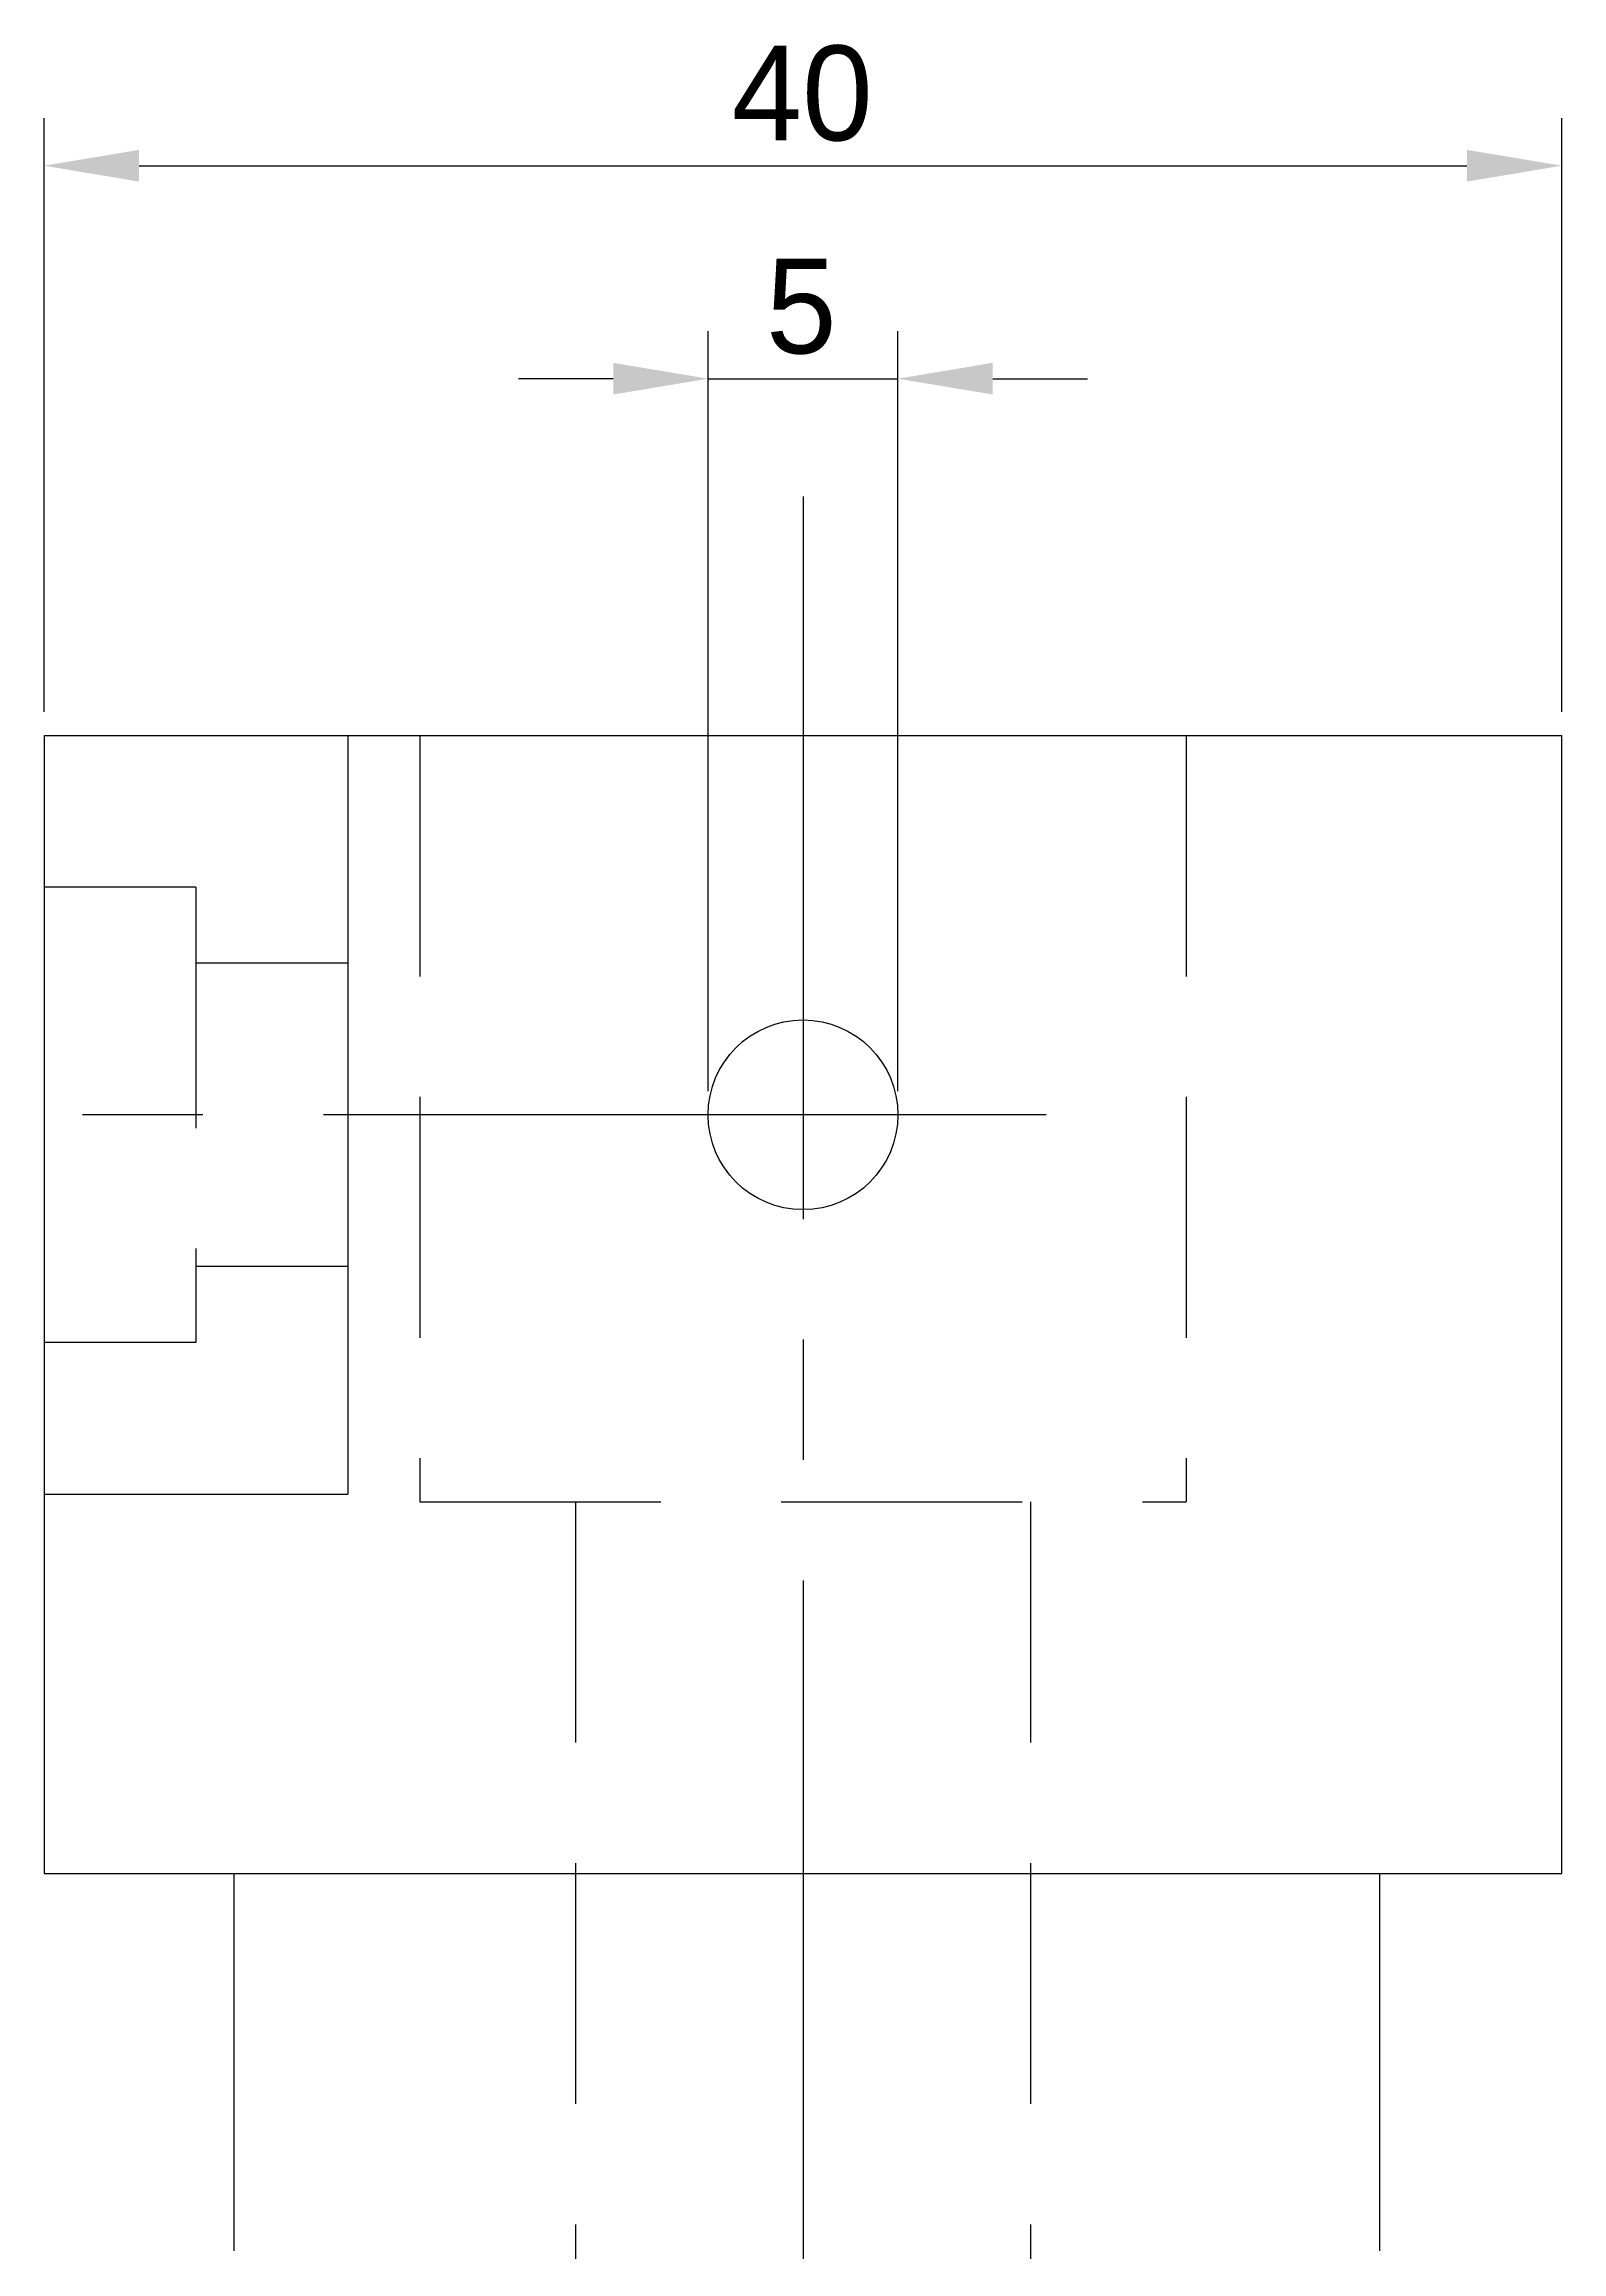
# Model space of a CAD drawing. Extents: x -37 to 181, y -12 to 208.
# Drawn here: x 0 to 40, y 150 to 208.2 of the extents above; entities that cross this region are included whole.
import ezdxf

# ---------------------------------------------------------------- set-up
doc = ezdxf.new("R2010")
doc.units = 0
doc.linetypes.add('CENTER2', pattern=[28.575, 19.05, -3.175, 3.175, -3.175])
doc.linetypes.add('DASHED2', pattern=[9.525, 6.35, -3.175])
doc.layers.get('0').update_dxf_attribs({"linetype": 'CONTINUOUS'})
doc.layers.get('DEFPOINTS').update_dxf_attribs({"linetype": 'CONTINUOUS'})
for name, color, linetype in [('A', 10, 'CONTINUOUS'), ('B', 40, 'DASHED2'), ('DIM', 144, 'CONTINUOUS'), ('E', 102, 'CENTER2')]:
    doc.layers.add(name, color=color, linetype=linetype)
doc.dimstyles.get("Standard").update_dxf_attribs({"dimtxt": 0.18, "dimasz": 0.18, "dimexe": 0.18, "dimexo": 0.0625, "dimgap": 0.09, "dimtad": 0, "dimtih": 1, "dimtoh": 1, "dimzin": 0, "dimcen": 0.09, "dimazin": 3, "dimtfac": 1, "dimtofl": 0, "dimtmove": 0, "dimatfit": 3})

# ---------------------------------------------------------------- blocks, each defined once
blk = doc.blocks.new('*U63')
at = {"layer": 'DIM', "color": 0}
blk.add_text('40', height=2.5, dxfattribs=at).set_placement((18.119, 205.689))
blk = doc.blocks.new('*D14')
at = {"layer": 'DEFPOINTS', "color": 0}
for p in [(40, 205.021), (0, 190), (40, 190)]:
    blk.add_point(p, dxfattribs=at)
at = {"layer": 'DIM', "color": 0}
for p, q in [((0, 190.625), (0, 206.271)), ((40, 190.625), (40, 206.271)), ((2.5, 205.021), (37.5, 205.021))]:
    blk.add_line(p, q, dxfattribs=at)
for points in [[(2.5, 205.438), (2.5, 204.604), (0, 205.021)], [(37.5, 205.438), (37.5, 204.604), (40, 205.021)]]:
    blk.add_solid(points, dxfattribs=at)
blk.add_blockref('*U63', (0, 0))
blk = doc.blocks.new('*U72')
at = {"layer": 'DIM', "color": 0}
blk.add_text('5', height=2.5, dxfattribs=at).set_placement((19.026, 200.074))
blk = doc.blocks.new('*D32')
at = {"layer": 'DEFPOINTS', "color": 0}
for p in [(22.5, 199.407), (17.5, 180), (22.5, 180)]:
    blk.add_point(p, dxfattribs=at)
at = {"layer": 'DIM', "color": 0}
for p, q in [((17.5, 180.625), (17.5, 200.657)), ((22.5, 180.625), (22.5, 200.657)), ((15, 199.407), (12.5, 199.407)), ((17.5, 199.407), (22.5, 199.407)), ((25, 199.407), (27.5, 199.407))]:
    blk.add_line(p, q, dxfattribs=at)
for points in [[(15, 199.824), (15, 198.99), (17.5, 199.407)], [(25, 199.824), (25, 198.99), (22.5, 199.407)]]:
    blk.add_solid(points, dxfattribs=at)
blk.add_blockref('*U72', (0, 0))

msp = doc.modelspace()

# ---------------------------------------------------------------- linework, layer by layer
at = {"layer": 'A'}
for p, q in [((0, 190), (0, 160)), ((0, 190), (40, 190)), ((8, 190), (8, 170)), ((40, 160), (40, 190)), ((0, 170), (8, 170)), ((0, 160), (40, 160)), ((5, 160), (5, 150.05)), ((35.2, 150.05), (35.2, 160))]:
    msp.add_line(p, q, dxfattribs=at)
msp.add_circle((20, 180), 2.5, dxfattribs=at)
at = {"layer": 'B'}
for p, q in [((9.9, 190), (9.9, 169.8)), ((30.1, 190), (30.1, 169.8)), ((4, 186), (0, 186)), ((4, 186), (4, 174)), ((8, 184), (4, 184)), ((8, 176), (4, 176)), ((4, 174), (0, 174)), ((9.9, 169.8), (30.1, 169.8)), ((14, 169.8), (14, 136)), ((26, 169.8), (26, 136))]:
    msp.add_line(p, q, dxfattribs=at)
at = {"layer": 'E'}
for p, q in [((20, 196.302), (20, 126.232)), ((26.41, 180), (-19.376, 180))]:
    msp.add_line(p, q, dxfattribs=at)

# ---------------------------------------------------------------- dimensions: what is measured, and where the dimension line sits
at = {"layer": 'DIM'}
for base, p1, p2, picture, middle in [((40, 205.021), (0, 190), (40, 190), '*D14', (20, 206.922)), ((22.5, 199.407), (17.5, 180), (22.5, 180), '*D32', (20, 201.303))]:
    dim = msp.add_linear_dim(base=base, p1=p1, p2=p2, dimstyle='Standard', dxfattribs=at)
    dim.commit()
    dim.dimension.update_dxf_attribs({"geometry": picture, "text_midpoint": middle})

doc.saveas('drawing.dxf')
